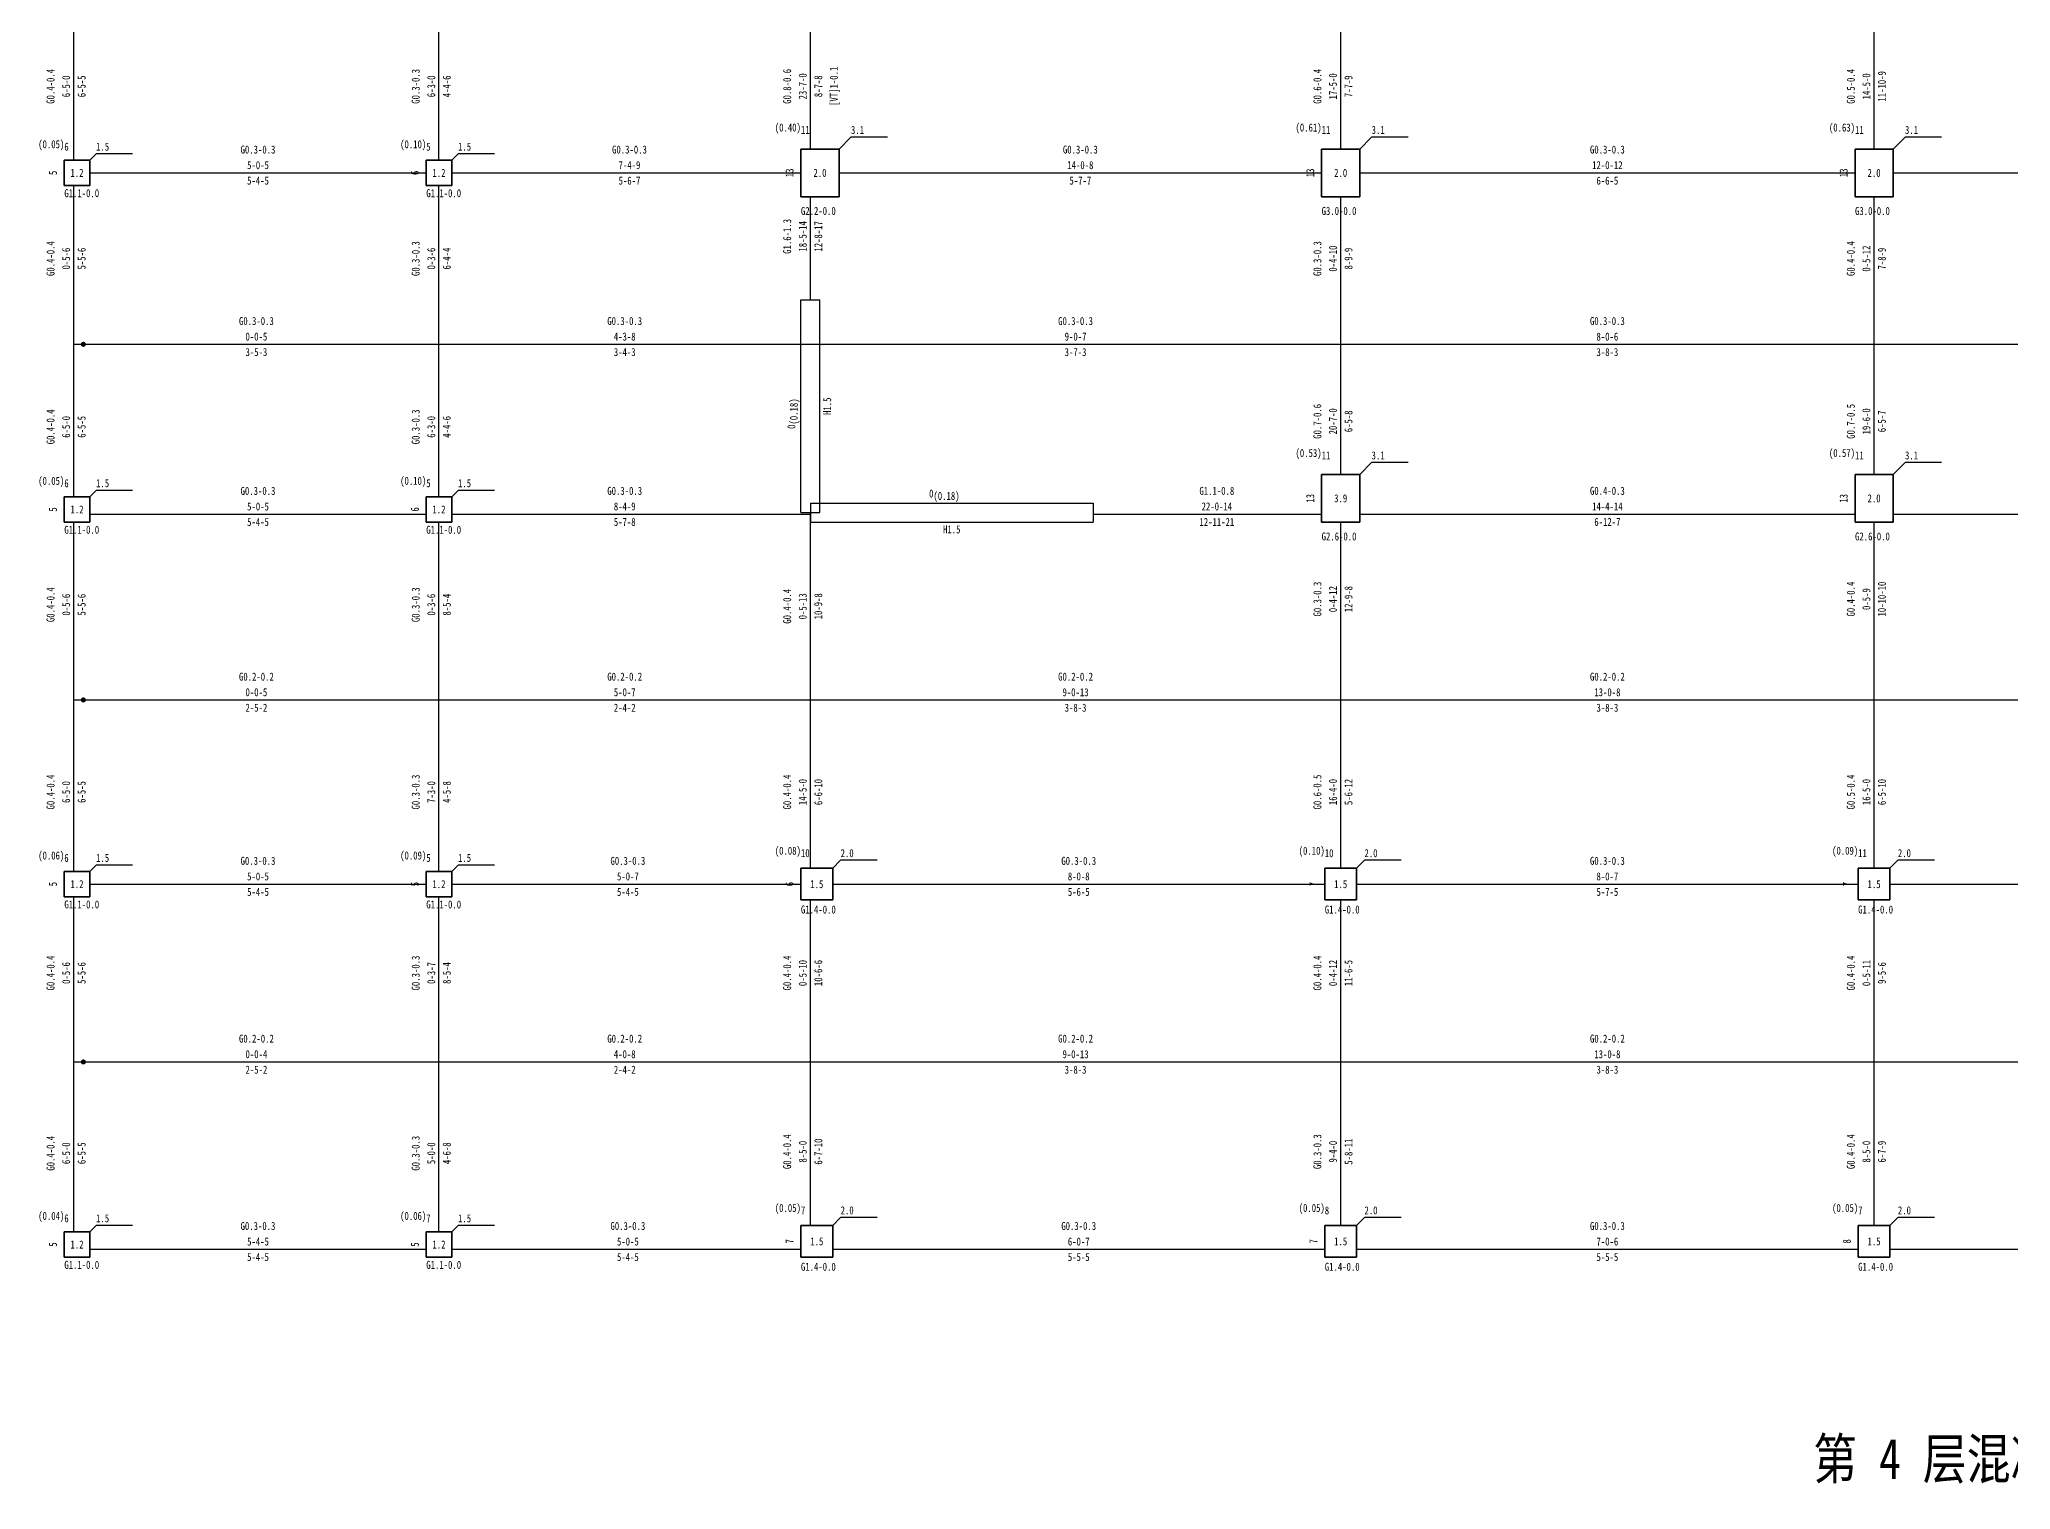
# Model space of a CAD drawing. Header units: millimetres. Extents: x -7820 to 78100, y -396413 to 46100.
# Drawn here: x -7820 to 23222, y -288384 to -265549 of the extents above; entities that cross this region are included whole.
import ezdxf
from ezdxf.enums import TextEntityAlignment as Align

# ---------------------------------------------------------------- set-up
doc = ezdxf.new("R2010")
doc.units = ezdxf.units.MM
doc.header["$LTSCALE"] = 100
for name, color, linetype, lineweight in [('HIDE', 52, 'Continuous', 25), ('层15100', 134, 'Continuous', 25), ('层15101', 52, 'Continuous', 25), ('层15103', 84, 'Continuous', 25), ('层15202', 7, 'Continuous', 25), ('层15220', 4, 'Continuous', 25), ('层15221', 2, 'Continuous', 25), ('层15223', 3, 'Continuous', 25)]:
    doc.layers.add(name, color=color, linetype=linetype, lineweight=lineweight)
doc.styles.add('宋体', font='')
doc.styles.get('宋体').set_extended_font_data('宋体')

# ---------------------------------------------------------------- blocks, each defined once
blk = doc.blocks.new('PL4-')
at = {"layer": '层15100'}
for p, q in [((0.05, 17.2), (0.05, 19.725)), ((5.8, 17.2), (5.8, 19.725)), ((11.651, 17.375), (11.65, 19.725)), ((20, 17.375), (20, 19.725)), ((28.4, 17.375), (28.4, 19.725)), ((0.05, 14.3), (0.05, 16.8)), ((0.3, 17), (5.6, 17)), ((5.8, 14.3), (5.8, 16.8)), ((6, 17), (11.5, 17)), ((12.1, 17), (19.7, 17)), ((20.3, 17), (28.1, 17)), ((28.7, 17), (33.7, 17)), ((20, 14.3), (20, 16.625)), ((28.4, 14.3), (28.4, 16.625)), ((0.05, 11.9), (0.05, 14.3)), ((5.8, 11.9), (5.8, 14.3)), ((11.65, 14.3), (20, 14.3)), ((20, 12.25), (20, 14.3)), ((20, 14.3), (28.4, 14.3)), ((28.4, 12.25), (28.4, 14.3)), ((28.4, 14.3), (34, 14.3)), ((0.05, 8.7), (0.05, 11.5)), ((0.3, 11.625), (5.6, 11.625)), ((5.8, 8.7), (5.8, 11.5)), ((6, 11.626), (11.65, 11.626)), ((11.65, 8.7), (11.65, 11.65)), ((16.1, 11.626), (19.7, 11.625)), ((20, 8.7), (20, 11.5)), ((20.3, 11.626), (28.1, 11.626)), ((28.4, 8.7), (28.4, 11.5)), ((28.7, 11.626), (33.7, 11.626)), ((0.05, 6), (0.05, 8.7)), ((5.8, 6), (5.8, 8.7)), ((11.651, 6.05), (11.65, 8.7)), ((20, 6.05), (20, 8.7)), ((28.4, 6.05), (28.4, 8.7)), ((0.05, 3), (0.05, 5.6)), ((0.3, 5.8), (5.6, 5.8)), ((5.8, 3), (5.8, 5.6)), ((6, 5.8), (11.5, 5.8)), ((12, 5.8), (19.75, 5.8)), ((20.25, 5.8), (28.15, 5.8)), ((28.65, 5.8), (33.75, 5.8)), ((11.65, 3), (11.651, 5.55)), ((20, 3), (20, 5.55)), ((28.4, 3), (28.4, 5.55)), ((0.05, 0.325), (0.05, 3)), ((5.8, 0.325), (5.8, 3)), ((11.651, 0.425), (11.65, 3)), ((20, 0.425), (20, 3)), ((28.4, 0.425), (28.4, 3)), ((0.3, 0.05), (5.6, 0.05)), ((6, 0.05), (11.5, 0.05)), ((12, 0.05), (19.75, 0.05)), ((20.25, 0.05), (28.15, 0.05)), ((28.65, 0.05), (33.75, 0.05))]:
    blk.add_line(p, q, dxfattribs=at)
at = {"layer": '层15100', "color": 2}
blk.add_line((11.65, 15), (11.651, 16.625), dxfattribs=at)
at = {"layer": '层15100', "color": 4}
for p, q in [((0.05, 14.3), (5.8, 14.3)), ((5.8, 14.3), (11.65, 14.3)), ((0.05, 8.7), (5.8, 8.7)), ((5.8, 8.7), (11.65, 8.7)), ((11.65, 8.7), (20, 8.7)), ((20, 8.7), (28.4, 8.7)), ((28.4, 8.7), (34, 8.7)), ((0.05, 3), (5.8, 3)), ((5.8, 3), (11.65, 3)), ((11.65, 3), (20, 3)), ((20, 3), (28.4, 3)), ((28.4, 3), (34, 3))]:
    blk.add_line(p, q, dxfattribs=at)
at = {"layer": '层15100', "color": 1, "linetype": 'Continuous', "const_width": 0.04}
for points in [[(0.22, 14.3, 1), (0.18, 14.3, 1)], [(0.22, 8.7, 1), (0.18, 8.7, 1)], [(0.22, 3, 1), (0.18, 3, 1)]]:
    blk.add_lwpolyline(points, format="xyb", close=True, dxfattribs=at)
at = {"layer": '层15103'}
for p, q in [((11.5, 14.3), (11.5, 15)), ((11.5, 15), (11.8, 15)), ((11.8, 14.3), (11.8, 15)), ((11.5, 11.65), (11.5, 14.3)), ((11.8, 11.65), (11.8, 14.3)), ((11.65, 11.8), (16.1, 11.8)), ((11.65, 11.8), (11.65, 11.5)), ((16.1, 11.8), (16.1, 11.5)), ((11.5, 11.65), (11.8, 11.65)), ((11.65, 11.5), (16.1, 11.5))]:
    blk.add_line(p, q, dxfattribs=at)
at = {"layer": '层15221'}
for p, q in [((12.1, 17.375), (12.288, 17.562)), ((12.864, 17.562), (12.288, 17.562)), ((20.3, 17.375), (20.487, 17.562)), ((21.063, 17.562), (20.487, 17.562)), ((28.7, 17.375), (28.887, 17.562)), ((29.463, 17.562), (28.887, 17.562)), ((0.3, 17.2), (0.4, 17.3)), ((0.976, 17.3), (0.4, 17.3)), ((6, 17.2), (6.1, 17.3)), ((6.676, 17.3), (6.1, 17.3)), ((20.3, 12.25), (20.487, 12.438)), ((21.063, 12.438), (20.487, 12.438)), ((28.7, 12.25), (28.887, 12.438)), ((29.463, 12.438), (28.887, 12.438)), ((0.3, 11.9), (0.4, 12)), ((0.976, 12), (0.4, 12)), ((6, 11.9), (6.1, 12)), ((6.676, 12), (6.1, 12)), ((0.3, 6), (0.4, 6.1)), ((0.976, 6.1), (0.4, 6.1)), ((6, 6), (6.1, 6.1)), ((6.676, 6.1), (6.1, 6.1)), ((12, 6.05), (12.125, 6.175)), ((12.701, 6.175), (12.125, 6.175)), ((20.25, 6.05), (20.375, 6.175)), ((20.951, 6.175), (20.375, 6.175)), ((28.65, 6.05), (28.775, 6.175)), ((29.351, 6.175), (28.775, 6.175)), ((0.3, 0.325), (0.4, 0.425)), ((0.976, 0.425), (0.4, 0.425)), ((6, 0.325), (6.1, 0.425)), ((6.676, 0.425), (6.1, 0.425)), ((12, 0.425), (12.125, 0.55)), ((12.701, 0.55), (12.125, 0.55)), ((20.25, 0.425), (20.375, 0.55)), ((20.951, 0.55), (20.375, 0.55)), ((28.65, 0.425), (28.775, 0.55)), ((29.351, 0.55), (28.775, 0.55))]:
    blk.add_line(p, q, dxfattribs=at)
at = {"layer": '层15202', "style": '宋体', "width": 0.8}
blk.add_text('第 4 层混凝土构件配筋及钢构件应力比简图(单位:cm*cm)', height=0.6335, dxfattribs=at).set_placement((36.25, -3.755), align=Align.BOTTOM_CENTER)
at = {"layer": '层15220', "style": '宋体', "width": 0.8}
for s, rotation, p in [('G0.4-0.4', 89.9997, (-0.317, 18.362)), ('G0.3-0.3', 89.9997, (5.433, 18.362)), ('G0.8-0.6', 90.0194, (11.283, 18.362)), ('[VT]1-0.1', 90.0194, (12.018, 18.363)), ('G0.6-0.4', 89.9997, (19.633, 18.362)), ('G0.5-0.4', 89.9997, (28.033, 18.362)), ('6-5-0', 89.9997, (-0.072, 18.362)), ('6-5-5', 89.9997, (0.172, 18.362)), ('6-3-0', 89.9997, (5.678, 18.362)), ('4-4-6', 89.9997, (5.922, 18.362)), ('23-7-0', 90.0194, (11.528, 18.362)), ('8-7-8', 90.0194, (11.773, 18.363)), ('17-5-0', 89.9997, (19.878, 18.362)), ('7-7-9', 89.9997, (20.122, 18.362)), ('14-5-0', 89.9997, (28.278, 18.362)), ('11-10-9', 89.9997, (28.522, 18.362)), ('G1.6-1.3', 89.9718, (11.283, 16)), ('18-5-14', 89.9718, (11.528, 16)), ('12-8-17', 89.9718, (11.773, 16)), ('G0.4-0.4', 89.9997, (-0.317, 15.65)), ('G0.3-0.3', 89.9997, (5.433, 15.65)), ('G0.3-0.3', 89.9997, (19.633, 15.65)), ('0-4-10', 89.9997, (19.878, 15.65)), ('G0.4-0.4', 89.9997, (28.033, 15.65)), ('0-5-12', 89.9997, (28.278, 15.65)), ('0-5-6', 89.9997, (-0.072, 15.65)), ('5-5-6', 89.9997, (0.172, 15.65)), ('0-3-6', 89.9997, (5.678, 15.65)), ('6-4-4', 89.9997, (5.922, 15.65)), ('8-9-9', 89.9997, (20.122, 15.65)), ('7-8-9', 89.9997, (28.522, 15.65)), ('G0.7-0.6', 89.9997, (19.633, 13.087)), ('G0.7-0.5', 89.9997, (28.033, 13.087)), ('G0.4-0.4', 89.9997, (-0.317, 13)), ('6-5-0', 89.9997, (-0.072, 13)), ('6-5-5', 89.9997, (0.172, 13)), ('G0.3-0.3', 89.9997, (5.433, 13)), ('6-3-0', 89.9997, (5.678, 13)), ('4-4-6', 89.9997, (5.922, 13)), ('20-7-0', 89.9997, (19.878, 13.087)), ('6-5-8', 89.9997, (20.122, 13.087)), ('19-6-0', 89.9997, (28.278, 13.087)), ('6-5-7', 89.9997, (28.522, 13.087)), ('G1.1-0.8', -0.0147, (18.05, 11.993)), ('22-0-14', -0.0147, (18.05, 11.748)), ('12-11-21', -0.0147, (18.05, 11.503)), ('G0.4-0.4', 89.9997, (28.033, 10.288)), ('10-10-10', 89.9997, (28.522, 10.288)), ('G0.4-0.4', 89.9997, (-0.317, 10.2)), ('0-5-6', 89.9997, (-0.072, 10.2)), ('5-5-6', 89.9997, (0.172, 10.2)), ('G0.3-0.3', 89.9997, (5.433, 10.2)), ('0-3-6', 89.9997, (5.678, 10.2)), ('8-5-4', 89.9997, (5.922, 10.2)), ('G0.4-0.4', 89.9997, (11.283, 10.175)), ('0-5-13', 89.9997, (11.528, 10.175)), ('10-9-8', 89.9997, (11.772, 10.175)), ('G0.3-0.3', 89.9997, (19.633, 10.288)), ('0-4-12', 89.9997, (19.878, 10.288)), ('12-9-8', 89.9997, (20.122, 10.288)), ('0-5-9', 89.9997, (28.278, 10.288)), ('G0.4-0.4', 89.9997, (-0.317, 7.25)), ('G0.3-0.3', 89.9997, (5.433, 7.25)), ('G0.4-0.4', 90.0194, (11.283, 7.25)), ('G0.6-0.5', 89.9997, (19.633, 7.25)), ('G0.5-0.4', 89.9997, (28.033, 7.25)), ('6-5-0', 89.9997, (-0.072, 7.25)), ('6-5-5', 89.9997, (0.172, 7.25)), ('7-3-0', 89.9997, (5.678, 7.25)), ('4-5-8', 89.9997, (5.922, 7.25)), ('14-5-0', 90.0194, (11.528, 7.25)), ('6-6-10', 90.0194, (11.773, 7.25)), ('16-4-0', 89.9997, (19.878, 7.25)), ('5-6-12', 89.9997, (20.122, 7.25)), ('16-5-0', 89.9997, (28.278, 7.25)), ('6-5-10', 89.9997, (28.522, 7.25)), ('G0.4-0.4', 89.9997, (-0.317, 4.4)), ('G0.3-0.3', 89.9997, (5.433, 4.4)), ('G0.4-0.4', 89.98, (11.283, 4.4)), ('G0.4-0.4', 89.9997, (19.633, 4.4)), ('G0.4-0.4', 89.9997, (28.033, 4.4)), ('0-5-6', 89.9997, (-0.072, 4.4)), ('5-5-6', 89.9997, (0.172, 4.4)), ('0-3-7', 89.9997, (5.678, 4.4)), ('8-5-4', 89.9997, (5.922, 4.4)), ('0-5-10', 89.98, (11.528, 4.4)), ('10-6-6', 89.98, (11.773, 4.4)), ('0-4-12', 89.9997, (19.878, 4.4)), ('11-6-5', 89.9997, (20.122, 4.4)), ('0-5-11', 89.9997, (28.278, 4.4)), ('9-5-6', 89.9997, (28.522, 4.4)), ('G0.4-0.4', 89.9997, (-0.317, 1.562)), ('6-5-0', 89.9997, (-0.072, 1.562)), ('6-5-5', 89.9997, (0.172, 1.562)), ('G0.3-0.3', 89.9997, (5.433, 1.562)), ('5-0-0', 89.9997, (5.678, 1.562)), ('4-6-8', 89.9997, (5.922, 1.562)), ('G0.4-0.4', 90.0194, (11.283, 1.587)), ('8-5-0', 90.0194, (11.528, 1.587)), ('6-7-10', 90.0194, (11.773, 1.588)), ('G0.3-0.3', 89.9997, (19.633, 1.587)), ('9-4-0', 89.9997, (19.878, 1.587)), ('5-8-11', 89.9997, (20.122, 1.587)), ('G0.4-0.4', 89.9997, (28.033, 1.587)), ('8-5-0', 89.9997, (28.278, 1.587)), ('6-7-9', 89.9997, (28.522, 1.587))]:
    blk.add_text(s, height=0.126, rotation=rotation, dxfattribs=at).set_placement(p, align=Align.MIDDLE_CENTER)
for s, p in [('G0.3-0.3', (2.95, 17.367)), ('G0.3-0.3', (8.8, 17.367)), ('G0.3-0.3', (15.9, 17.367)), ('G0.3-0.3', (24.2, 17.367)), ('5-0-5', (2.95, 17.122)), ('7-4-9', (8.8, 17.122)), ('14-0-8', (15.9, 17.122)), ('12-0-12', (24.2, 17.122)), ('5-4-5', (2.95, 16.878)), ('5-6-7', (8.8, 16.878)), ('5-7-7', (15.9, 16.878)), ('6-6-5', (24.2, 16.878)), ('G0.3-0.3', (2.925, 14.667)), ('G0.3-0.3', (8.725, 14.667)), ('G0.3-0.3', (15.825, 14.667)), ('G0.3-0.3', (24.2, 14.667)), ('0-0-5', (2.925, 14.422)), ('4-3-8', (8.725, 14.422)), ('9-0-7', (15.825, 14.422)), ('8-0-6', (24.2, 14.422)), ('3-5-3', (2.925, 14.178)), ('3-4-3', (8.725, 14.178)), ('3-7-3', (15.825, 14.178)), ('3-8-3', (24.2, 14.178)), ('G0.3-0.3', (2.95, 11.992)), ('5-0-5', (2.95, 11.747)), ('G0.3-0.3', (8.725, 11.993)), ('8-4-9', (8.725, 11.748)), ('G0.4-0.3', (24.2, 11.993)), ('14-4-14', (24.2, 11.748)), ('5-4-5', (2.95, 11.503)), ('5-7-8', (8.725, 11.504)), ('6-12-7', (24.2, 11.504)), ('G0.2-0.2', (2.925, 9.067)), ('G0.2-0.2', (8.725, 9.067)), ('G0.2-0.2', (15.825, 9.067)), ('G0.2-0.2', (24.2, 9.067)), ('0-0-5', (2.925, 8.822)), ('5-0-7', (8.725, 8.822)), ('9-0-13', (15.825, 8.822)), ('13-0-8', (24.2, 8.822)), ('2-5-2', (2.925, 8.578)), ('2-4-2', (8.725, 8.578)), ('3-8-3', (15.825, 8.578)), ('3-8-3', (24.2, 8.578)), ('G0.3-0.3', (2.95, 6.167)), ('G0.3-0.3', (8.775, 6.167)), ('G0.3-0.3', (15.875, 6.167)), ('G0.3-0.3', (24.2, 6.167)), ('5-0-5', (2.95, 5.922)), ('5-0-7', (8.775, 5.922)), ('8-0-8', (15.875, 5.922)), ('8-0-7', (24.2, 5.922)), ('5-4-5', (2.95, 5.678)), ('5-4-5', (8.775, 5.678)), ('5-6-5', (15.875, 5.678)), ('5-7-5', (24.2, 5.678)), ('G0.2-0.2', (2.925, 3.367)), ('G0.2-0.2', (8.725, 3.367)), ('G0.2-0.2', (15.825, 3.367)), ('G0.2-0.2', (24.2, 3.367)), ('0-0-4', (2.925, 3.122)), ('4-0-8', (8.725, 3.122)), ('9-0-13', (15.825, 3.122)), ('13-0-8', (24.2, 3.122)), ('2-5-2', (2.925, 2.878)), ('2-4-2', (8.725, 2.878)), ('3-8-3', (15.825, 2.878)), ('3-8-3', (24.2, 2.878)), ('G0.3-0.3', (2.95, 0.417)), ('G0.3-0.3', (8.775, 0.417)), ('G0.3-0.3', (15.875, 0.417)), ('G0.3-0.3', (24.2, 0.417)), ('5-4-5', (2.95, 0.172)), ('5-0-5', (8.775, 0.172)), ('6-0-7', (15.875, 0.172)), ('7-0-6', (24.2, 0.172)), ('5-4-5', (2.95, -0.072)), ('5-4-5', (8.775, -0.072)), ('5-5-5', (15.875, -0.072)), ('5-5-5', (24.2, -0.072))]:
    blk.add_text(s, height=0.126, dxfattribs=at).set_placement(p, align=Align.MIDDLE_CENTER)
at = {"layer": '层15221', "style": '宋体', "width": 0.8}
for s, p in [('(0.40)', (11.5, 17.613)), ('(0.61)', (19.7, 17.613)), ('(0.63)', (28.1, 17.613)), ('(0.05)', (-0.1, 17.35)), ('(0.10)', (5.6, 17.35)), ('(0.53)', (19.7, 12.488)), ('(0.57)', (28.1, 12.488)), ('(0.05)', (-0.1, 12.05)), ('(0.10)', (5.6, 12.05)), ('(0.06)', (-0.1, 6.15)), ('(0.09)', (5.6, 6.15)), ('(0.08)', (11.5, 6.225)), ('(0.10)', (19.75, 6.225)), ('(0.09)', (28.15, 6.225)), ('(0.04)', (-0.1, 0.475)), ('(0.06)', (5.6, 0.475)), ('(0.05)', (11.5, 0.6)), ('(0.05)', (19.75, 0.6)), ('(0.05)', (28.15, 0.6))]:
    blk.add_text(s, height=0.126, dxfattribs=at).set_placement(p, align=Align.BOTTOM_RIGHT)
for s, p in [('11', (11.5, 17.613)), ('3.1', (12.288, 17.613)), ('11', (19.7, 17.613)), ('3.1', (20.487, 17.613)), ('11', (28.1, 17.613)), ('3.1', (28.887, 17.613)), ('6', (-0.1, 17.35)), ('1.5', (0.4, 17.35)), ('5', (5.6, 17.35)), ('1.5', (6.1, 17.35)), ('11', (19.7, 12.488)), ('3.1', (20.487, 12.488)), ('11', (28.1, 12.488)), ('3.1', (28.887, 12.488)), ('6', (-0.1, 12.05)), ('1.5', (0.4, 12.05)), ('5', (5.6, 12.05)), ('1.5', (6.1, 12.05)), ('6', (-0.1, 6.15)), ('1.5', (0.4, 6.15)), ('5', (5.6, 6.15)), ('1.5', (6.1, 6.15)), ('10', (11.5, 6.225)), ('2.0', (12.125, 6.225)), ('10', (19.75, 6.225)), ('2.0', (20.375, 6.225)), ('11', (28.15, 6.225)), ('2.0', (28.775, 6.225)), ('7', (11.5, 0.6)), ('2.0', (12.125, 0.6)), ('8', (19.75, 0.6)), ('2.0', (20.375, 0.6)), ('7', (28.15, 0.6)), ('2.0', (28.775, 0.6)), ('6', (-0.1, 0.475)), ('1.5', (0.4, 0.475)), ('7', (5.6, 0.475)), ('1.5', (6.1, 0.475))]:
    blk.add_text(s, height=0.126, dxfattribs=at).set_placement(p)
for s, p in [('5', (-0.28, 17)), ('6', (5.42, 17)), ('13', (11.32, 17)), ('13', (19.52, 17)), ('13', (27.92, 17)), ('13', (19.52, 11.875)), ('13', (27.92, 11.875)), ('5', (-0.28, 11.7)), ('6', (5.42, 11.7)), ('5', (-0.28, 5.8)), ('5', (5.42, 5.8)), ('6', (11.32, 5.8)), ('7', (19.57, 5.8)), ('7', (27.97, 5.8)), ('5', (-0.28, 0.125)), ('5', (5.42, 0.125)), ('7', (11.32, 0.175)), ('7', (19.57, 0.175)), ('8', (27.97, 0.175))]:
    blk.add_text(s, height=0.126, rotation=89.9997, dxfattribs=at).set_placement(p, align=Align.MIDDLE_CENTER)
for s, p in [('1.2', (0.1, 17)), ('1.2', (5.8, 17)), ('2.0', (11.8, 17)), ('2.0', (20, 17)), ('2.0', (28.4, 17)), ('3.9', (20, 11.875)), ('2.0', (28.4, 11.875)), ('1.2', (0.1, 11.7)), ('1.2', (5.8, 11.7)), ('1.2', (0.1, 5.8)), ('1.2', (5.8, 5.8)), ('1.5', (11.75, 5.8)), ('1.5', (20, 5.8)), ('1.5', (28.4, 5.8)), ('1.2', (0.1, 0.125)), ('1.2', (5.8, 0.125)), ('1.5', (11.75, 0.175)), ('1.5', (20, 0.175)), ('1.5', (28.4, 0.175))]:
    blk.add_text(s, height=0.126, dxfattribs=at).set_placement(p, align=Align.MIDDLE_CENTER)
for s, p in [('G1.1-0.0', (-0.1, 16.68)), ('G1.1-0.0', (5.6, 16.68)), ('G2.2-0.0', (11.5, 16.4)), ('G3.0-0.0', (19.7, 16.4)), ('G3.0-0.0', (28.1, 16.4)), ('G1.1-0.0', (-0.1, 11.38)), ('G1.1-0.0', (5.6, 11.38)), ('G2.6-0.0', (19.7, 11.275)), ('G2.6-0.0', (28.1, 11.275)), ('G1.1-0.0', (-0.1, 5.48)), ('G1.1-0.0', (5.6, 5.48)), ('G1.4-0.0', (11.5, 5.4)), ('G1.4-0.0', (19.75, 5.4)), ('G1.4-0.0', (28.15, 5.4)), ('G1.1-0.0', (-0.1, -0.195)), ('G1.1-0.0', (5.6, -0.195)), ('G1.4-0.0', (11.5, -0.225)), ('G1.4-0.0', (19.75, -0.225)), ('G1.4-0.0', (28.15, -0.225))]:
    blk.add_text(s, height=0.126, dxfattribs=at).set_placement(p, align=Align.MIDDLE_LEFT)
at = {"layer": '层15223', "style": '宋体', "width": 0.8}
blk.add_text('(0.18)', height=0.126, rotation=89.9997, dxfattribs=at).set_placement((11.45, 13.037))
blk.add_text('H1.5', height=0.126, rotation=89.9997, dxfattribs=at).set_placement((11.85, 13.325), align=Align.TOP_CENTER)
blk.add_text('0', height=0.126, rotation=89.9997, dxfattribs=at).set_placement((11.45, 13.037), align=Align.BOTTOM_RIGHT)
blk.add_text('0', height=0.126, dxfattribs=at).set_placement((13.587, 11.85), align=Align.BOTTOM_RIGHT)
blk.add_text('(0.18)', height=0.126, dxfattribs=at).set_placement((13.587, 11.85))
blk.add_text('H1.5', height=0.126, dxfattribs=at).set_placement((13.875, 11.45), align=Align.TOP_CENTER)
at = {"layer": '层15101'}
mesh = blk.add_polyface(dxfattribs=at)
corners = [(-0.1, 16.8), (0.3, 16.8), (0.3, 16.8), (-0.1, 16.8), (0.3, 16.8), (0.3, 17.2), (0.3, 17.2), (0.3, 16.8), (0.3, 17.2), (-0.1, 17.2), (-0.1, 17.2), (0.3, 17.2), (-0.1, 17.2), (-0.1, 16.8), (-0.1, 16.8), (-0.1, 17.2)]
mesh.append_faces([[corners[k] for k in face] for face in [(0, 1, 2, 3), (4, 5, 6, 7), (8, 9, 10, 11), (12, 13, 14, 15)]])
mesh = blk.add_polyface(dxfattribs=at)
corners = [(5.6, 16.8), (6, 16.8), (6, 16.8), (5.6, 16.8), (6, 16.8), (6, 17.2), (6, 17.2), (6, 16.8), (6, 17.2), (5.6, 17.2), (5.6, 17.2), (6, 17.2), (5.6, 17.2), (5.6, 16.8), (5.6, 16.8), (5.6, 17.2)]
mesh.append_faces([[corners[k] for k in face] for face in [(0, 1, 2, 3), (4, 5, 6, 7), (8, 9, 10, 11), (12, 13, 14, 15)]])
mesh = blk.add_polyface(dxfattribs=at)
corners = [(11.5, 16.625), (12.1, 16.625), (12.1, 16.625), (11.5, 16.625), (12.1, 16.625), (12.1, 17.375), (12.1, 17.375), (12.1, 16.625), (12.1, 17.375), (11.5, 17.375), (11.5, 17.375), (12.1, 17.375), (11.5, 17.375), (11.5, 16.625), (11.5, 16.625), (11.5, 17.375)]
mesh.append_faces([[corners[k] for k in face] for face in [(0, 1, 2, 3), (4, 5, 6, 7), (8, 9, 10, 11), (12, 13, 14, 15)]])
mesh = blk.add_polyface(dxfattribs=at)
corners = [(19.7, 16.625), (20.3, 16.625), (20.3, 16.625), (19.7, 16.625), (20.3, 16.625), (20.3, 17.375), (20.3, 17.375), (20.3, 16.625), (20.3, 17.375), (19.7, 17.375), (19.7, 17.375), (20.3, 17.375), (19.7, 17.375), (19.7, 16.625), (19.7, 16.625), (19.7, 17.375)]
mesh.append_faces([[corners[k] for k in face] for face in [(0, 1, 2, 3), (4, 5, 6, 7), (8, 9, 10, 11), (12, 13, 14, 15)]])
mesh = blk.add_polyface(dxfattribs=at)
corners = [(28.1, 16.625), (28.7, 16.625), (28.7, 16.625), (28.1, 16.625), (28.7, 16.625), (28.7, 17.375), (28.7, 17.375), (28.7, 16.625), (28.7, 17.375), (28.1, 17.375), (28.1, 17.375), (28.7, 17.375), (28.1, 17.375), (28.1, 16.625), (28.1, 16.625), (28.1, 17.375)]
mesh.append_faces([[corners[k] for k in face] for face in [(0, 1, 2, 3), (4, 5, 6, 7), (8, 9, 10, 11), (12, 13, 14, 15)]])
mesh = blk.add_polyface(dxfattribs=at)
corners = [(19.7, 11.5), (20.3, 11.5), (20.3, 11.5), (19.7, 11.5), (20.3, 11.5), (20.3, 12.25), (20.3, 12.25), (20.3, 11.5), (20.3, 12.25), (19.7, 12.25), (19.7, 12.25), (20.3, 12.25), (19.7, 12.25), (19.7, 11.5), (19.7, 11.5), (19.7, 12.25)]
mesh.append_faces([[corners[k] for k in face] for face in [(0, 1, 2, 3), (4, 5, 6, 7), (8, 9, 10, 11), (12, 13, 14, 15)]])
mesh = blk.add_polyface(dxfattribs=at)
corners = [(28.1, 11.5), (28.7, 11.5), (28.7, 11.5), (28.1, 11.5), (28.7, 11.5), (28.7, 12.25), (28.7, 12.25), (28.7, 11.5), (28.7, 12.25), (28.1, 12.25), (28.1, 12.25), (28.7, 12.25), (28.1, 12.25), (28.1, 11.5), (28.1, 11.5), (28.1, 12.25)]
mesh.append_faces([[corners[k] for k in face] for face in [(0, 1, 2, 3), (4, 5, 6, 7), (8, 9, 10, 11), (12, 13, 14, 15)]])
mesh = blk.add_polyface(dxfattribs=at)
corners = [(-0.1, 11.5), (0.3, 11.5), (0.3, 11.5), (-0.1, 11.5), (0.3, 11.5), (0.3, 11.9), (0.3, 11.9), (0.3, 11.5), (0.3, 11.9), (-0.1, 11.9), (-0.1, 11.9), (0.3, 11.9), (-0.1, 11.9), (-0.1, 11.5), (-0.1, 11.5), (-0.1, 11.9)]
mesh.append_faces([[corners[k] for k in face] for face in [(0, 1, 2, 3), (4, 5, 6, 7), (8, 9, 10, 11), (12, 13, 14, 15)]])
mesh = blk.add_polyface(dxfattribs=at)
corners = [(5.6, 11.5), (6, 11.5), (6, 11.5), (5.6, 11.5), (6, 11.5), (6, 11.9), (6, 11.9), (6, 11.5), (6, 11.9), (5.6, 11.9), (5.6, 11.9), (6, 11.9), (5.6, 11.9), (5.6, 11.5), (5.6, 11.5), (5.6, 11.9)]
mesh.append_faces([[corners[k] for k in face] for face in [(0, 1, 2, 3), (4, 5, 6, 7), (8, 9, 10, 11), (12, 13, 14, 15)]])
mesh = blk.add_polyface(dxfattribs=at)
corners = [(-0.1, 5.6), (0.3, 5.6), (0.3, 5.6), (-0.1, 5.6), (0.3, 5.6), (0.3, 6), (0.3, 6), (0.3, 5.6), (0.3, 6), (-0.1, 6), (-0.1, 6), (0.3, 6), (-0.1, 6), (-0.1, 5.6), (-0.1, 5.6), (-0.1, 6)]
mesh.append_faces([[corners[k] for k in face] for face in [(0, 1, 2, 3), (4, 5, 6, 7), (8, 9, 10, 11), (12, 13, 14, 15)]])
mesh = blk.add_polyface(dxfattribs=at)
corners = [(5.6, 5.6), (6, 5.6), (6, 5.6), (5.6, 5.6), (6, 5.6), (6, 6), (6, 6), (6, 5.6), (6, 6), (5.6, 6), (5.6, 6), (6, 6), (5.6, 6), (5.6, 5.6), (5.6, 5.6), (5.6, 6)]
mesh.append_faces([[corners[k] for k in face] for face in [(0, 1, 2, 3), (4, 5, 6, 7), (8, 9, 10, 11), (12, 13, 14, 15)]])
mesh = blk.add_polyface(dxfattribs=at)
corners = [(11.5, 5.55), (12, 5.55), (12, 5.55), (11.5, 5.55), (12, 5.55), (12, 6.05), (12, 6.05), (12, 5.55), (12, 6.05), (11.5, 6.05), (11.5, 6.05), (12, 6.05), (11.5, 6.05), (11.5, 5.55), (11.5, 5.55), (11.5, 6.05)]
mesh.append_faces([[corners[k] for k in face] for face in [(0, 1, 2, 3), (4, 5, 6, 7), (8, 9, 10, 11), (12, 13, 14, 15)]])
mesh = blk.add_polyface(dxfattribs=at)
corners = [(19.75, 5.55), (20.25, 5.55), (20.25, 5.55), (19.75, 5.55), (20.25, 5.55), (20.25, 6.05), (20.25, 6.05), (20.25, 5.55), (20.25, 6.05), (19.75, 6.05), (19.75, 6.05), (20.25, 6.05), (19.75, 6.05), (19.75, 5.55), (19.75, 5.55), (19.75, 6.05)]
mesh.append_faces([[corners[k] for k in face] for face in [(0, 1, 2, 3), (4, 5, 6, 7), (8, 9, 10, 11), (12, 13, 14, 15)]])
mesh = blk.add_polyface(dxfattribs=at)
corners = [(28.15, 5.55), (28.65, 5.55), (28.65, 5.55), (28.15, 5.55), (28.65, 5.55), (28.65, 6.05), (28.65, 6.05), (28.65, 5.55), (28.65, 6.05), (28.15, 6.05), (28.15, 6.05), (28.65, 6.05), (28.15, 6.05), (28.15, 5.55), (28.15, 5.55), (28.15, 6.05)]
mesh.append_faces([[corners[k] for k in face] for face in [(0, 1, 2, 3), (4, 5, 6, 7), (8, 9, 10, 11), (12, 13, 14, 15)]])
mesh = blk.add_polyface(dxfattribs=at)
corners = [(-0.1, -0.075), (0.3, -0.075), (0.3, -0.075), (-0.1, -0.075), (0.3, -0.075), (0.3, 0.325), (0.3, 0.325), (0.3, -0.075), (0.3, 0.325), (-0.1, 0.325), (-0.1, 0.325), (0.3, 0.325), (-0.1, 0.325), (-0.1, -0.075), (-0.1, -0.075), (-0.1, 0.325)]
mesh.append_faces([[corners[k] for k in face] for face in [(0, 1, 2, 3), (4, 5, 6, 7), (8, 9, 10, 11), (12, 13, 14, 15)]])
mesh = blk.add_polyface(dxfattribs=at)
corners = [(5.6, -0.075), (6, -0.075), (6, -0.075), (5.6, -0.075), (6, -0.075), (6, 0.325), (6, 0.325), (6, -0.075), (6, 0.325), (5.6, 0.325), (5.6, 0.325), (6, 0.325), (5.6, 0.325), (5.6, -0.075), (5.6, -0.075), (5.6, 0.325)]
mesh.append_faces([[corners[k] for k in face] for face in [(0, 1, 2, 3), (4, 5, 6, 7), (8, 9, 10, 11), (12, 13, 14, 15)]])
mesh = blk.add_polyface(dxfattribs=at)
corners = [(11.5, -0.075), (12, -0.075), (12, -0.075), (11.5, -0.075), (12, -0.075), (12, 0.425), (12, 0.425), (12, -0.075), (12, 0.425), (11.5, 0.425), (11.5, 0.425), (12, 0.425), (11.5, 0.425), (11.5, -0.075), (11.5, -0.075), (11.5, 0.425)]
mesh.append_faces([[corners[k] for k in face] for face in [(0, 1, 2, 3), (4, 5, 6, 7), (8, 9, 10, 11), (12, 13, 14, 15)]])
mesh = blk.add_polyface(dxfattribs=at)
corners = [(19.75, -0.075), (20.25, -0.075), (20.25, -0.075), (19.75, -0.075), (20.25, -0.075), (20.25, 0.425), (20.25, 0.425), (20.25, -0.075), (20.25, 0.425), (19.75, 0.425), (19.75, 0.425), (20.25, 0.425), (19.75, 0.425), (19.75, -0.075), (19.75, -0.075), (19.75, 0.425)]
mesh.append_faces([[corners[k] for k in face] for face in [(0, 1, 2, 3), (4, 5, 6, 7), (8, 9, 10, 11), (12, 13, 14, 15)]])
mesh = blk.add_polyface(dxfattribs=at)
corners = [(28.15, -0.075), (28.65, -0.075), (28.65, -0.075), (28.15, -0.075), (28.65, -0.075), (28.65, 0.425), (28.65, 0.425), (28.65, -0.075), (28.65, 0.425), (28.15, 0.425), (28.15, 0.425), (28.65, 0.425), (28.15, 0.425), (28.15, -0.075), (28.15, -0.075), (28.15, 0.425)]
mesh.append_faces([[corners[k] for k in face] for face in [(0, 1, 2, 3), (4, 5, 6, 7), (8, 9, 10, 11), (12, 13, 14, 15)]])

msp = doc.modelspace()

# ---------------------------------------------------------------- block references
at = {"layer": 'HIDE', "xscale": 1000, "yscale": 1000, "zscale": 1000}
msp.add_blockref('PL4-', (-7327.5, -284649.6), dxfattribs=at)

doc.saveas('drawing.dxf')
